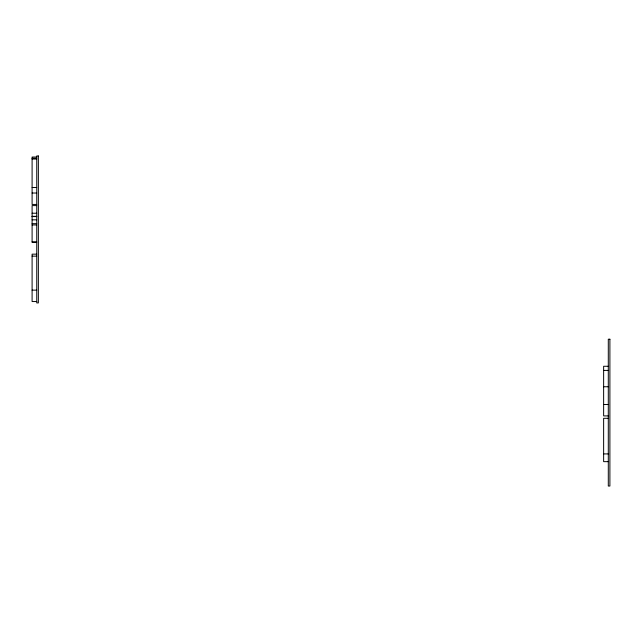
<?xml version="1.0" encoding="UTF-8"?>
<svg xmlns="http://www.w3.org/2000/svg" width="642" height="642" viewBox="0 0 642 642"><rect width="100%" height="100%" fill="white"/><g stroke="black" fill="none" stroke-linecap="round" stroke-linejoin="round"><path stroke-width="0.96" d="M36.746 157.041L32.1 157.041L32.1 204.437L36.746 204.437M32.1 158.261L36.746 158.261M32.1 159.039L36.746 159.039M32.1 187.488L36.746 187.488M32.1 193.025L36.746 193.025M36.746 205.6L32.1 205.6L32.1 242.355L36.746 242.355M32.1 213.224L36.746 213.224M32.1 216.33L36.746 216.33M32.1 216.571L36.746 216.571M32.1 219.829L36.746 219.829M32.1 223.665L36.746 223.665M32.1 224.949L36.746 224.949M32.1 241.873L36.746 241.873M36.746 254.16L32.1 254.16L32.1 301.547L36.746 301.547M32.1 256.15L36.746 256.15M32.1 290.136L36.746 290.136M608.295 366.269L603.632 366.269L603.632 415.912L608.295 415.912M603.632 370.41L608.295 370.41M603.632 386.757L608.295 386.757M603.632 404.476L608.295 404.476M608.295 418.295L603.632 418.295L603.632 461.654L608.295 461.654M603.632 453.918L608.295 453.918M38.359 155.974L36.746 155.974L36.746 302.92L38.359 302.92L38.359 155.974M609.9 339.217L608.295 339.217L608.295 486.026L609.9 486.026L609.9 339.217"/></g></svg>
